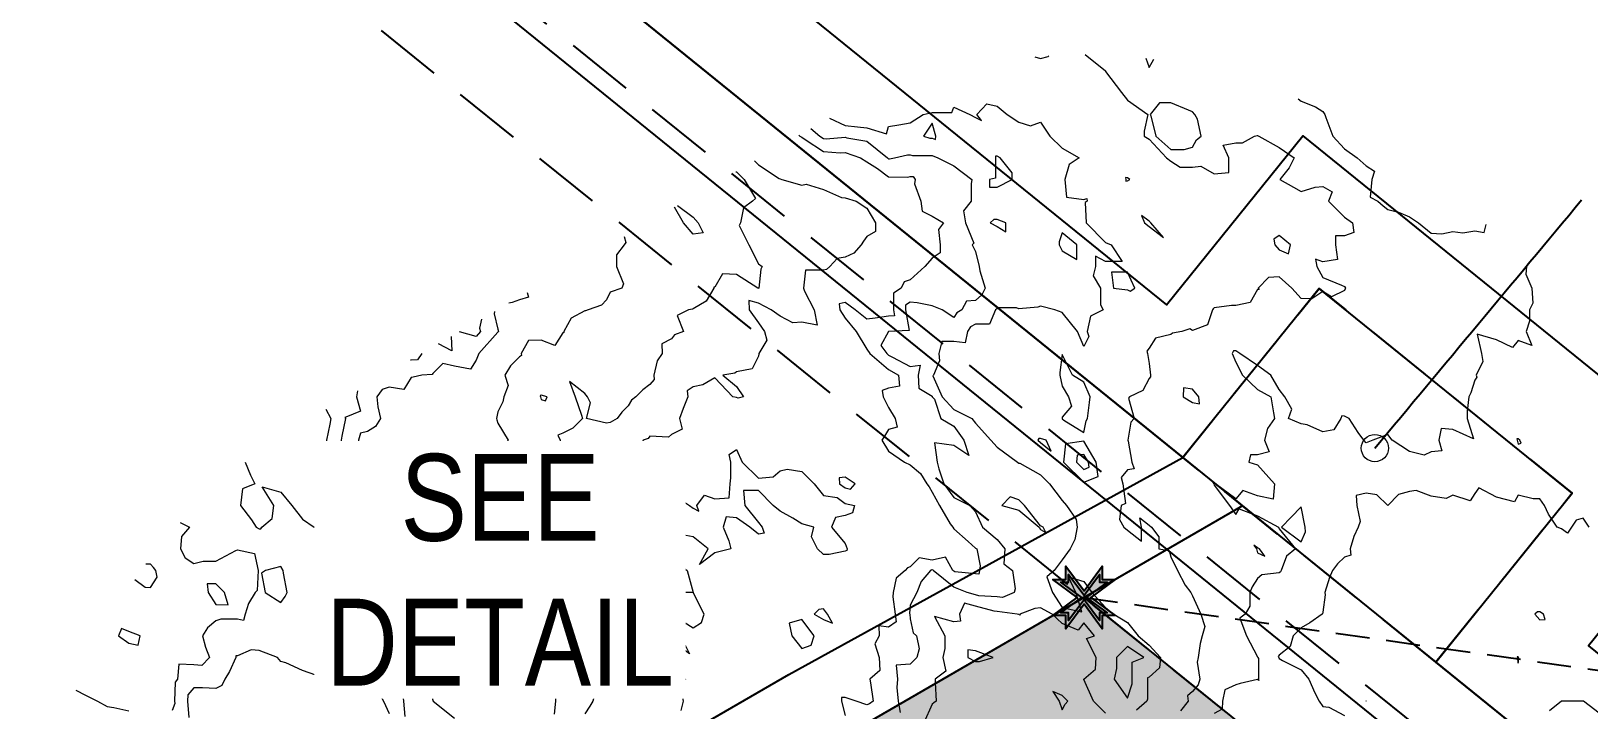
# Model space of a CAD drawing. Extents: x 528314 to 531043, y 6043383 to 6045203.
# Drawn here: x 530367 to 530654, y 6044325.9 to 6044450.8 of the extents above; entities that cross this region are included whole.
import ezdxf

# ---------------------------------------------------------------- set-up
doc = ezdxf.new("R2010")
doc.units = 0
doc.header["$LTSCALE"] = 5
doc.header["$PDSIZE"] = 0.5
doc.linetypes.add('foc-ACCESSROAD', pattern=[3.75, 2.5, -1.25])
doc.linetypes.add('foc-TIELINE', pattern=[1.875, 1.25, -0.625])
doc.layers.get('Defpoints').update_dxf_attribs({"color": 9})
for name, color, linetype in [('C-RW', 13, 'Continuous'), ('DETAIL-T', 7, 'Continuous'), ('F-AR', 190, 'foc-ACCESSROAD'), ('F-RW', 190, 'Continuous'), ('F-WS', 190, 'foc-ACCESSROAD'), ('L-MON', 1, 'Continuous'), ('L-TIE', 7, 'foc-TIELINE'), ('P-PROPOSED', 10, 'Continuous'), ('P-PROPOSED-H', 21, 'Continuous')]:
    doc.layers.add(name, color=color, linetype=linetype)
doc.layers.add('C-TOPO-MAJR', color=7, linetype='Continuous', lineweight=15, true_color=0xd3aa5f)
doc.layers.add('C-TOPO-MINR', color=7, linetype='Continuous', lineweight=13, true_color=0xe9d5af)
doc.layers.add('F-AR-T', color=190, linetype='Continuous', lineweight=9)
doc.layers.add('F-WS-T', color=190, linetype='Continuous', lineweight=9)
doc.styles.add('80CG', font='ARIALN.TTF', dxfattribs={"height": 10})
doc.dimstyles.new('Compass 5 000', dxfattribs={"dimscale": 5, "dimtxt": 9, "dimasz": 2, "dimexe": 0.2, "dimexo": 0.0625, "dimgap": 0.5, "dimtad": 0, "dimtih": 1, "dimtoh": 1, "dimzin": 0, "dimdsep": 46, "dimtxsty": '80CG', "dimcen": 0.1, "dimse1": 1, "dimse2": 1, "dimclrd": 256, "dimclrt": 256, "dimaunit": 1, "dimadec": 4, "dimazin": 0, "dimtfac": 0.06, "dimtofl": 0, "dimtmove": 0, "dimatfit": 1, "dimfxl": 0.2, "dimtolj": 1, "dimtzin": 0, "dimlwd": -1, "dimarcsym": 0})

# ---------------------------------------------------------------- blocks, each defined once
blk = doc.blocks.new('TEMP')
h = blk.add_hatch(color=255)
h.dxf.hatch_style = 1
h.paths.add_polyline_path([(0, 0.251), (-0.666, 1.152), (-0.666, 0.666), (-1.152, 0.666), (-0.251, 0), (-1.152, -0.666), (-0.666, -0.666), (-0.666, -1.152), (0, -0.251), (0.666, -1.152), (0.666, -0.666), (1.152, -0.666), (0.251, 0), (1.152, 0.666), (0.666, 0.666), (0.666, 1.152)])
h.paths.add_polyline_path([(0.566, 0.849), (0.566, 0.566), (0.849, 0.566), (0.083, 0), (0.849, -0.566), (0.566, -0.566), (0.566, -0.849), (0, -0.083), (-0.566, -0.849), (-0.566, -0.566), (-0.849, -0.566), (-0.083, 0), (-0.849, 0.566), (-0.566, 0.566), (-0.566, 0.849), (0, 0.083)], flags=16)
h = blk.add_hatch(color=1)
h.dxf.hatch_style = 1
h.paths.add_polyline_path([(0, 0.083), (-0.566, 0.849), (-0.566, 0.566), (-0.849, 0.566), (-0.083, 0), (-0.849, -0.566), (-0.566, -0.566), (-0.566, -0.849), (0, -0.083), (0.566, -0.849), (0.566, -0.566), (0.849, -0.566), (0.083, 0), (0.849, 0.566), (0.566, 0.566), (0.566, 0.849)])
at = {"color": 1}
for p, q in [((-0.083, 0), (0.083, 0)), ((0, 0.083), (0, -0.083))]:
    blk.add_line(p, q, dxfattribs=at)
at = {"color": 255, "flags": 128}
blk.add_lwpolyline([(-0.251, 0), (-1.152, 0.666), (-0.666, 0.666), (-0.666, 1.152), (0, 0.251), (0.666, 1.152), (0.666, 0.666), (1.152, 0.666), (0.251, 0), (1.152, -0.666), (0.666, -0.666), (0.666, -1.152), (0, -0.251), (-0.666, -1.152), (-0.666, -0.666), (-1.152, -0.666)], close=True, dxfattribs=at)
at = {"color": 1, "flags": 128}
blk.add_lwpolyline([(-0.083, 0), (-0.849, 0.566), (-0.566, 0.566), (-0.566, 0.849), (0, 0.083), (0.566, 0.849), (0.566, 0.566), (0.849, 0.566), (0.083, 0), (0.849, -0.566), (0.566, -0.566), (0.566, -0.849), (0, -0.083), (-0.566, -0.849), (-0.566, -0.566), (-0.849, -0.566)], close=True, dxfattribs=at)
blk = doc.blocks.new('*D460')
at = {"layer": 'Defpoints', "color": 0, "transparency": 16777216}
for p in [(530357.88, 6044535.96), (530345.32, 6044520.39), (530386.94, 6044486.83)]:
    blk.add_point(p, dxfattribs=at)
at = {"layer": 'F-AR-T', "transparency": 16777216}
for p, q in [((530405.78, 6044510.19), (530412.05, 6044517.98)), ((530380.67, 6044479.05), (530367.43, 6044462.62)), ((530367.43, 6044462.62), (530357.43, 6044462.62))]:
    blk.add_line(p, q, dxfattribs=at)
for points in [[(530404.48, 6044511.24), (530407.07, 6044509.15), (530399.5, 6044502.41)], [(530379.37, 6044480.09), (530381.97, 6044478), (530386.94, 6044486.83)]]:
    blk.add_solid(points, dxfattribs=at)
at = {"layer": 'F-AR-T', "transparency": 16777216, "insert": (530323.09, 6044462.62), "char_height": 10, "attachment_point": 5, "style": '80CG'}
blk.add_mtext('\\A1;Paramount\\P20.00 A/R\\PLOC 901015\\P(Expired)', dxfattribs=at)

msp = doc.modelspace()

# ---------------------------------------------------------------- hatches: boundary and pattern name
at = {"layer": 'P-PROPOSED-H'}
h = msp.add_hatch(color=256, dxfattribs=at)
h.dxf.hatch_style = 1
h.paths.add_polyline_path([(530696.143, 6044237.575), (530560.987, 6044346.534), (530468.237, 6044292.914), (530633.417, 6044159.762)])

# ---------------------------------------------------------------- linework, layer by layer
at = {"layer": 'C-RW', "flags": 128}
for points in [[(530028.625, 6044842.932), (530353.715, 6044580.228), (530576.203, 6044400.422), (530601.334, 6044431.53), (530679.079, 6044368.694), (530653.95, 6044337.604), (530716.113, 6044287.371), (531039.285, 6044027.279)], [(531039.462, 6044001.477), (530703.564, 6044271.811), (530625.836, 6044334.621), (530650.966, 6044365.713), (530604.319, 6044403.415), (530579.188, 6044372.308), (530341.151, 6044564.68), (530028.797, 6044817.092)]]:
    msp.add_lwpolyline(points, dxfattribs=at)
at = {"layer": 'C-TOPO-MAJR', "linetype": 'Continuous', "lineweight": 15, "flags": 128}
for points, elevation in [([(530572.404, 6044445.828), (530572.977, 6044444.078), (530573.873, 6044445.648)], 824), ([(530600.48, 6044438.349), (530600.977, 6044437.904), (530603.619, 6044436.831), (530604.977, 6044435.988), (530605.386, 6044435.474), (530605.54, 6044434.91), (530606.862, 6044431.474), (530608.977, 6044429.104), (530611.342, 6044427.474), (530612.977, 6044426.021), (530614.507, 6044425.004), (530614.02, 6044423.474), (530613.724, 6044420.221), (530615.117, 6044419.474), (530616.112, 6044418.608), (530616.977, 6044417.956), (530618.958, 6044417.492), (530620.977, 6044416.618), (530622.63, 6044415.474), (530624.977, 6044413.596), (530626.946, 6044413.504), (530628.977, 6044413.894), (530630.782, 6044413.668), (530632.977, 6044414.033), (530634.705, 6044413.746), (530635.067, 6044415.195)], 824), ([(530496.8, 6044424.875), (530496.977, 6044424.864), (530498.367, 6044423.474), (530500.452, 6044419.998), (530499.927, 6044419.474), (530498.212, 6044418.238), (530497.677, 6044415.474), (530497.443, 6044415.007), (530499.21, 6044411.474), (530500.977, 6044407.94), (530501.677, 6044407.474), (530501.451, 6044406.999), (530501.073, 6044403.474), (530501.032, 6044403.419), (530500.977, 6044403.447), (530500.891, 6044403.474), (530496.977, 6044406.016), (530494.353, 6044406.098), (530492.977, 6044403.653), (530492.798, 6044403.653), (530492.803, 6044403.474), (530491.368, 6044401.082), (530488.977, 6044399.647), (530488.832, 6044399.618), (530488.111, 6044399.474), (530486.023, 6044398.428), (530487.204, 6044395.474), (530485.552, 6044394.899), (530484.977, 6044394.144), (530483.222, 6044393.229), (530483.265, 6044391.474), (530482.331, 6044390.119), (530481.745, 6044387.474), (530481.769, 6044386.681), (530480.977, 6044385.734), (530479.687, 6044384.763), (530478.403, 6044383.474), (530477.601, 6044382.849), (530476.977, 6044381.809), (530475.809, 6044380.641), (530474.975, 6044379.474), (530473.676, 6044378.774), (530472.977, 6044378.651), (530469.298, 6044379.474), (530470.064, 6044382.386), (530469.51, 6044383.474), (530468.977, 6044384.063), (530466.17, 6044386.28), (530467.235, 6044383.474), (530468.366, 6044380.084), (530468.57, 6044379.474), (530466.773, 6044377.677), (530464.977, 6044376.779), (530464.056, 6044376.394), (530464.488, 6044375.474), (530464.798, 6044371.653), (530464.781, 6044371.474), (530463.829, 6044368.622), (530463.993, 6044367.474), (530464.977, 6044364.035), (530465.201, 6044363.474), (530465.275, 6044363.175), (530464.977, 6044362.836), (530463.947, 6044360.504), (530463.082, 6044359.474), (530464.977, 6044355.522), (530464.989, 6044355.474), (530465.986, 6044352.483), (530465.986, 6044351.474), (530465.905, 6044350.545), (530464.977, 6044348.949), (530463.886, 6044348.564), (530464.462, 6044347.474), (530464.977, 6044346.616), (530466.897, 6044343.474), (530468.195, 6044340.256), (530468.535, 6044339.474), (530468.977, 6044338.074), (530469.931, 6044335.474), (530470.646, 6044333.805), (530470.871, 6044331.474), (530471.012, 6044329.439), (530470.501, 6044327.474), (530469.898, 6044326.552), (530468.977, 6044325.144)], 822), ([(530643.293, 6044408.564), (530642.515, 6044407.474), (530642.414, 6044406.036), (530643.5, 6044403.474), (530643.71, 6044400.74), (530643.077, 6044399.474), (530643.077, 6044397.373), (530642.444, 6044395.474), (530643.527, 6044392.924), (530640.977, 6044393.859), (530639.919, 6044392.532), (530636.977, 6044393.985), (530633.448, 6044395.002), (530634.206, 6044391.474), (530634.479, 6044389.971), (530633.23, 6044387.474), (530633.348, 6044387.102), (530632.977, 6044386.52), (530632.241, 6044384.209), (530631.898, 6044383.474), (530631.606, 6044380.844), (530631.606, 6044379.474), (530632.733, 6044375.718), (530628.977, 6044377.451), (530626.806, 6044377.645), (530626.364, 6044375.474), (530626.904, 6044373.546), (530624.977, 6044373.355), (530623.693, 6044372.757), (530620.977, 6044373.412), (530617.77, 6044375.474), (530616.977, 6044376.532), (530614.229, 6044375.474), (530612.977, 6044375.032), (530612.564, 6044375.474), (530611.529, 6044376.921), (530609.827, 6044379.474), (530608.977, 6044379.899), (530608.467, 6044379.984), (530608.339, 6044379.474), (530607.045, 6044377.405), (530604.977, 6044377.028), (530602.123, 6044378.327), (530600.977, 6044378.492), (530598.686, 6044379.474), (530599.258, 6044381.193), (530597.99, 6044383.474), (530596.977, 6044384.797), (530595.386, 6044387.474), (530592.977, 6044389.22), (530589.699, 6044391.474), (530588.977, 6044391.91), (530588.541, 6044391.91), (530588.315, 6044391.474), (530588.977, 6044389.884), (530590.182, 6044387.474), (530592.977, 6044384.809), (530595.399, 6044383.474), (530595.905, 6044380.546), (530596.09, 6044379.474), (530594.817, 6044377.633), (530594.262, 6044375.474), (530595.103, 6044373.348), (530592.977, 6044372.766), (530591.684, 6044372.766), (530591.386, 6044371.474), (530592.977, 6044370.943), (530596.096, 6044367.474), (530595.813, 6044364.638), (530592.977, 6044365.243), (530590.225, 6044366.226), (530588.977, 6044364.667), (530585.233, 6044367.474), (530584.977, 6044367.602), (530584.74, 6044367.71), (530584.884, 6044367.474), (530584.977, 6044367.217), (530587.784, 6044363.474), (530588.977, 6044361.79), (530589.586, 6044362.865), (530592.977, 6044361.544), (530596.815, 6044359.474), (530596.977, 6044359.193), (530599.952, 6044355.474), (530598.329, 6044354.121), (530597.337, 6044351.474), (530597.21, 6044351.241), (530596.977, 6044351.082), (530593.769, 6044350.681), (530592.977, 6044350.017), (530591.981, 6044348.47), (530591.544, 6044347.474), (530591.544, 6044344.907), (530590.684, 6044343.474), (530589.696, 6044342.754), (530590.93, 6044339.474), (530592.977, 6044335.583), (530593.03, 6044335.474), (530593.165, 6044335.285), (530593.165, 6044331.474), (530593.22, 6044331.23), (530592.977, 6044331.413), (530589.748, 6044330.702), (530588.977, 6044330.478), (530586.927, 6044329.523), (530586.519, 6044327.474), (530586.449, 6044326.001), (530584.977, 6044325.16)], 824), ([(530394.434, 6044360.314), (530396.144, 6044359.474), (530394.706, 6044357.744), (530394.514, 6044355.474), (530395.331, 6044353.828), (530396.977, 6044352.801), (530398.703, 6044353.2), (530400.977, 6044353.2), (530404.705, 6044355.202), (530404.977, 6044355.334), (530408.136, 6044354.632), (530408.837, 6044351.474), (530408.609, 6044347.841), (530408.274, 6044347.474), (530407.037, 6044345.413), (530406.391, 6044343.474), (530406.133, 6044342.317), (530404.977, 6044342.565), (530401.913, 6044342.537), (530400.977, 6044342.223), (530399.49, 6044340.96), (530398.551, 6044339.474), (530399.076, 6044337.374), (530399.837, 6044335.474), (530398.408, 6044334.042), (530396.977, 6044334.11), (530394.219, 6044334.231), (530393.954, 6044331.474), (530393.498, 6044330.952), (530393.393, 6044327.474), (530393.425, 6044327.025), (530392.977, 6044325.754)], 820), ([(530394.434, 6044360.314), (530396.144, 6044359.474), (530394.706, 6044357.744), (530394.514, 6044355.474), (530395.331, 6044353.828), (530396.977, 6044352.801), (530398.703, 6044353.2), (530400.977, 6044353.2), (530404.705, 6044355.202), (530404.977, 6044355.334), (530408.136, 6044354.632), (530408.837, 6044351.474), (530408.609, 6044347.841), (530408.274, 6044347.474), (530407.037, 6044345.413), (530406.391, 6044343.474), (530406.133, 6044342.317), (530404.977, 6044342.565), (530401.913, 6044342.537), (530400.977, 6044342.223), (530399.49, 6044340.96), (530398.551, 6044339.474), (530399.076, 6044337.374), (530399.837, 6044335.474), (530398.408, 6044334.042), (530396.977, 6044334.11), (530394.219, 6044334.231), (530393.954, 6044331.474), (530393.498, 6044330.952), (530393.393, 6044327.474), (530393.425, 6044327.025), (530392.977, 6044325.754)], 820)]:
    msp.add_lwpolyline(points, dxfattribs=dict(at, elevation=elevation))
for points, elevation in [([(530461.733, 6044382.717), (530462.06, 6044383.474), (530460.977, 6044383.792), (530460.796, 6044383.654), (530460.829, 6044383.474), (530460.977, 6044382.97), (530461.733, 6044382.717)], 822), ([(530601.749, 6044359.474), (530600.977, 6044363.194), (530599.141, 6044361.31), (530597.351, 6044359.474), (530600.977, 6044356.755), (530601.808, 6044358.643), (530601.749, 6044359.474)], 824), ([(530457.541, 6044358.909), (530457.682, 6044359.474), (530456.977, 6044359.704), (530456.85, 6044359.6), (530456.82, 6044359.474), (530456.977, 6044359.257), (530457.541, 6044358.909)], 822), ([(530593.327, 6044355.474), (530592.977, 6044355.678), (530592.262, 6044356.188), (530592.773, 6044355.474), (530592.977, 6044354.759), (530594.303, 6044354.148), (530593.327, 6044355.474)], 824), ([(530413.418, 6044351.474), (530412.977, 6044352.246), (530410.134, 6044351.474), (530409.452, 6044350.998), (530410.072, 6044347.474), (530412.977, 6044345.609), (530413.754, 6044346.697), (530414.142, 6044347.474), (530413.456, 6044350.994), (530413.418, 6044351.474)], 820), ([(530413.418, 6044351.474), (530412.977, 6044352.246), (530410.134, 6044351.474), (530409.452, 6044350.998), (530410.072, 6044347.474), (530412.977, 6044345.609), (530413.754, 6044346.697), (530414.142, 6044347.474), (530413.456, 6044350.994), (530413.418, 6044351.474)], 820), ([(530402.593, 6044347.474), (530400.977, 6044349.045), (530399.405, 6044349.045), (530399.58, 6044347.474), (530400.977, 6044345.239), (530403.25, 6044345.2), (530402.593, 6044347.474)], 820), ([(530402.593, 6044347.474), (530400.977, 6044349.045), (530399.405, 6044349.045), (530399.58, 6044347.474), (530400.977, 6044345.239), (530403.25, 6044345.2), (530402.593, 6044347.474)], 820), ([(530386.682, 6044337.768), (530387.051, 6044339.474), (530384.977, 6044340.26), (530383.646, 6044340.805), (530383.056, 6044339.474), (530384.977, 6044338.101), (530386.682, 6044337.768)], 820), ([(530386.682, 6044337.768), (530387.051, 6044339.474), (530384.977, 6044340.26), (530383.646, 6044340.805), (530383.056, 6044339.474), (530384.977, 6044338.101), (530386.682, 6044337.768)], 820)]:
    msp.add_lwpolyline(points, close=True, dxfattribs=dict(at, elevation=elevation))
at = {"layer": 'C-TOPO-MINR', "linetype": 'Continuous', "lineweight": 13, "flags": 128}
for points, elevation in [([(530551.913, 6044446.07), (530552.977, 6044445.751), (530554.354, 6044446.096), (530554.532, 6044446.274)], 823.6), ([(530561.216, 6044446.482), (530564.919, 6044443.474), (530564.977, 6044443.348), (530567.883, 6044439.474), (530568.977, 6044438.089), (530572.773, 6044435.474), (530572.063, 6044432.387), (530572.063, 6044431.474), (530572.977, 6044430.899), (530576.214, 6044427.474), (530576.977, 6044426.849), (530578.693, 6044425.757), (530580.977, 6044425.757), (530582.49, 6044425.96), (530584.977, 6044424.499), (530587.704, 6044424.747), (530587.704, 6044427.474), (530586.634, 6044429.816), (530588.977, 6044430.241), (530590.21, 6044430.241), (530592.382, 6044431.474), (530592.885, 6044431.565), (530592.977, 6044431.592), (530593.219, 6044431.474), (530596.977, 6044429.361), (530599.717, 6044427.474), (530598.804, 6044425.647), (530597.066, 6044423.474), (530599.58, 6044422.076), (530600.977, 6044421.301), (530603.554, 6044422.051), (530604.977, 6044422.177), (530606.698, 6044421.194), (530606.028, 6044419.474), (530608.977, 6044416.529), (530610.44, 6044415.474), (530610.706, 6044413.744), (530608.977, 6044413.095), (530607.355, 6044413.095), (530607.355, 6044411.474), (530607.694, 6044408.756), (530604.977, 6044408.303), (530603.634, 6044408.817), (530603.919, 6044407.474), (530604.977, 6044405.443), (530608.409, 6044404.041), (530608.977, 6044403.809), (530609.141, 6044403.474), (530609.08, 6044403.371), (530608.977, 6044403.062), (530606.586, 6044401.865), (530604.977, 6044402.87), (530602.968, 6044401.483), (530600.977, 6044401.55), (530599.293, 6044403.474), (530596.977, 6044405.565), (530595, 6044405.45), (530593.075, 6044403.474), (530593.243, 6044403.207), (530592.977, 6044403.24), (530591.608, 6044400.843), (530588.977, 6044400.258), (530588.192, 6044400.258), (530584.977, 6044399.856), (530584.776, 6044399.674), (530584.647, 6044399.474), (530583.749, 6044396.701), (530580.977, 6044395.694), (530580.481, 6044395.97), (530578.994, 6044395.474), (530577.266, 6044395.184), (530576.977, 6044394.965), (530574.188, 6044394.262), (530572.977, 6044392.418), (530572.585, 6044391.866), (530572.685, 6044391.474), (530572.977, 6044389.613), (530573.244, 6044387.474), (530573.266, 6044387.184), (530572.977, 6044386.844), (530571.806, 6044384.644), (530569.342, 6044383.474), (530569.2, 6044383.25), (530570.256, 6044379.474), (530569.624, 6044378.827), (530569.072, 6044375.474), (530569.136, 6044375.314), (530569.813, 6044371.474), (530570.248, 6044370.203), (530568.977, 6044370.006), (530567.826, 6044368.625), (530568.133, 6044367.474), (530568.618, 6044363.832), (530567.812, 6044363.474), (530567.532, 6044360.918), (530568.335, 6044359.474), (530568.977, 6044358.939), (530571.55, 6044356.9), (530571.55, 6044359.474), (530571.245, 6044361.205), (530572.977, 6044359.876), (530573.422, 6044359.474), (530574.756, 6044357.694), (530574.756, 6044355.474), (530576.681, 6044355.178), (530576.977, 6044353.994), (530578.237, 6044351.474), (530579.638, 6044348.812), (530580.66, 6044347.474), (530580.977, 6044346.84), (530582.541, 6044343.474), (530583.279, 6044341.172), (530582.78, 6044339.474), (530582.369, 6044338.081), (530582.034, 6044335.474), (530581.817, 6044334.633), (530582.354, 6044331.474), (530581.994, 6044330.457), (530580.977, 6044329.208), (530580.033, 6044328.417), (530580.2, 6044327.474), (530578.755, 6044325.695)], 823.6), ([(530572.404, 6044445.828), (530572.977, 6044444.078), (530573.873, 6044445.648)], 824), ([(530600.48, 6044438.349), (530600.977, 6044437.904), (530603.619, 6044436.831), (530604.977, 6044435.988), (530605.386, 6044435.474), (530605.54, 6044434.91), (530606.862, 6044431.474), (530608.977, 6044429.104), (530611.342, 6044427.474), (530612.977, 6044426.021), (530614.507, 6044425.004), (530614.02, 6044423.474), (530613.724, 6044420.221), (530615.117, 6044419.474), (530616.112, 6044418.608), (530616.977, 6044417.956), (530618.958, 6044417.492), (530620.977, 6044416.618), (530622.63, 6044415.474), (530624.977, 6044413.596), (530626.946, 6044413.504), (530628.977, 6044413.894), (530630.782, 6044413.668), (530632.977, 6044414.033), (530634.705, 6044413.746), (530635.067, 6044415.195)], 824), ([(530514.067, 6044434.785), (530516.977, 6044433.437), (530519.253, 6044433.197), (530520.977, 6044433.016), (530524.569, 6044431.882), (530524.977, 6044433.243), (530526.894, 6044433.557), (530528.977, 6044433.898), (530531.341, 6044435.474), (530532.977, 6044435.82), (530536.63, 6044435.82), (530536.977, 6044436.819), (530539.936, 6044435.474), (530540.977, 6044434.899), (530542.126, 6044434.325), (530541.264, 6044435.474), (530543.063, 6044437.388), (530544.977, 6044436.995), (530546.833, 6044435.474), (530548.977, 6044434.044), (530551.097, 6044433.353), (530552.977, 6044434.007), (530554.666, 6044431.474), (530556.977, 6044429.256), (530560.069, 6044427.474), (530558.224, 6044426.226), (530557.431, 6044423.474), (530557.742, 6044420.238), (530560.977, 6044419.782), (530561.491, 6044419.988), (530561.594, 6044419.474), (530561.194, 6044419.257), (530561.385, 6044415.474), (530564.977, 6044411.882), (530565.998, 6044411.474), (530568.041, 6044408.409), (530564.977, 6044408.409), (530563.109, 6044409.342), (530563.109, 6044407.474), (530562.691, 6044405.76), (530564.028, 6044403.474), (530564.028, 6044400.422), (530564.502, 6044399.474), (530562.152, 6044398.299), (530561.587, 6044395.474), (530561.86, 6044394.59), (530560.977, 6044392.749), (530559.775, 6044395.474), (530556.977, 6044399.024), (530555.628, 6044399.474), (530552.977, 6044400.136), (530552.487, 6044399.963), (530548.977, 6044399.674), (530548.576, 6044399.874), (530544.977, 6044399.874), (530544.843, 6044399.607), (530544.69, 6044399.474), (530543.576, 6044396.874), (530540.977, 6044396.874), (530540.081, 6044396.369), (530539.524, 6044395.474), (530539.063, 6044393.388), (530536.977, 6044393.676), (530534.775, 6044393.676), (530534.244, 6044391.474), (530534.371, 6044390.08), (530533.254, 6044387.474), (530533.135, 6044387.315), (530534.837, 6044383.474), (530536.977, 6044381.119), (530540.309, 6044379.474), (530540.977, 6044378.649), (530543.799, 6044375.474), (530544.977, 6044374.194), (530548.732, 6044371.474), (530548.977, 6044371.264), (530549.178, 6044371.272), (530552.977, 6044369.102), (530554.605, 6044367.474), (530556.977, 6044364.373), (530557.752, 6044363.474), (530559.558, 6044360.892), (530559.719, 6044359.474), (530559.27, 6044357.18), (530558.438, 6044355.474), (530556.977, 6044353.476), (530555.475, 6044351.474), (530554.119, 6044350.332), (530555.19, 6044347.474), (530556.977, 6044344.694), (530560.588, 6044343.863), (530559.497, 6044347.474), (530558.138, 6044350.313), (530560.977, 6044349.493), (530562.446, 6044347.474), (530564.977, 6044344.662), (530566.506, 6044343.474), (530568.977, 6044341.948), (530570.987, 6044339.474), (530572.977, 6044337.738), (530575.108, 6044335.474), (530574.884, 6044333.567), (530572.977, 6044331.851), (530572.706, 6044331.744), (530572.706, 6044331.474), (530572.664, 6044327.787), (530572.56, 6044327.474), (530570.659, 6044325.791)], 823.2), ([(530510.639, 6044432.876), (530512.296, 6044431.474), (530512.977, 6044431.022), (530513.463, 6044430.987), (530516.977, 6044431.283), (530517.27, 6044431.18), (530520.977, 6044430.517), (530524.76, 6044427.474), (530524.977, 6044427.311), (530525.142, 6044427.308), (530526.043, 6044427.474), (530528.441, 6044428.01), (530528.977, 6044428.037), (530529.406, 6044427.902), (530532.977, 6044427.902), (530534.051, 6044427.474), (530536.977, 6044426.011), (530540.294, 6044423.474), (530540.191, 6044422.688), (530540.191, 6044419.474), (530538.764, 6044417.686), (530539.127, 6044415.474), (530540.681, 6044411.769), (530540.406, 6044411.474), (530540.977, 6044410.248), (530541.671, 6044407.474), (530541.783, 6044406.667), (530542.777, 6044403.474), (530542.176, 6044402.274), (530540.977, 6044401.224), (530539.356, 6044401.095), (530538.493, 6044399.474), (530537.523, 6044398.927), (530536.977, 6044398.049), (530534.841, 6044399.474), (530532.977, 6044400.219), (530530.265, 6044400.761), (530528.977, 6044400.879), (530528.112, 6044400.339), (530528.112, 6044399.474), (530528.744, 6044395.706), (530524.977, 6044395.474), (530524.976, 6044395.474), (530524.971, 6044395.474), (530523.517, 6044392.934), (530524.624, 6044391.474), (530524.977, 6044391.168), (530525.669, 6044390.781), (530528.977, 6044389.04), (530530.805, 6044389.302), (530530.439, 6044387.474), (530530.559, 6044385.056), (530532.977, 6044383.568), (530533.018, 6044383.474), (530533.434, 6044383.016), (530534.613, 6044379.474), (530536.977, 6044378.056), (530538.854, 6044375.474), (530539.789, 6044372.662), (530536.977, 6044374.491), (530533.417, 6044375.033), (530533.925, 6044371.474), (530534.21, 6044370.24), (530535.133, 6044367.474), (530536.977, 6044364.959), (530539.975, 6044363.474), (530540.977, 6044362.302), (530542.294, 6044359.474), (530544.977, 6044357.238), (530546.388, 6044355.474), (530546.203, 6044352.7), (530547.838, 6044351.474), (530548.315, 6044348.135), (530548.125, 6044347.474), (530545.945, 6044346.505), (530544.977, 6044346.634), (530541.591, 6044346.86), (530540.977, 6044347.021), (530539.431, 6044347.474), (530536.977, 6044348.459), (530533.184, 6044351.474), (530533.111, 6044351.608), (530532.977, 6044351.577), (530532.85, 6044351.6), (530532.723, 6044351.474), (530531.008, 6044349.505), (530530.154, 6044347.474), (530528.977, 6044345.12), (530528.85, 6044343.6), (530528.867, 6044343.474), (530528.977, 6044342.578), (530529.504, 6044340.001), (530530.119, 6044339.474), (530530.594, 6044337.091), (530530.19, 6044335.474), (530528.977, 6044334.26), (530526.367, 6044334.083), (530526.641, 6044331.474), (530526.502, 6044329.948), (530526.721, 6044327.474), (530527.092, 6044325.358)], 823), ([(530508.463, 6044431.618), (530508.602, 6044431.474), (530508.977, 6044431.25), (530509.603, 6044430.847), (530512.977, 6044428.608), (530516.064, 6044428.386), (530516.977, 6044428.463), (530519.786, 6044427.474), (530520.977, 6044426.729), (530522.962, 6044425.489), (530524.977, 6044423.977), (530528.523, 6044423.928), (530528.977, 6044424.011), (530529.514, 6044424.011), (530529.872, 6044423.474), (530529.744, 6044422.706), (530530.92, 6044419.474), (530531.144, 6044417.64), (530532.977, 6044416.761), (530535.125, 6044415.474), (530534.171, 6044414.28), (530534.452, 6044411.474), (530534.452, 6044409.999), (530532.977, 6044409.017), (530531.654, 6044407.474), (530528.977, 6044404.991), (530527.829, 6044404.621), (530527.307, 6044403.474), (530525.872, 6044402.578), (530525.872, 6044399.474), (530526.053, 6044398.397), (530524.977, 6044398.331), (530522.476, 6044397.974), (530520.977, 6044397.76), (530518.796, 6044399.474), (530516.977, 6044400.808), (530515.843, 6044400.607), (530516.008, 6044399.474), (530516.977, 6044397.934), (530518.976, 6044395.474), (530520.977, 6044392.226), (530521.547, 6044391.474), (530524.977, 6044388.501), (530526.819, 6044387.474), (530526.999, 6044385.452), (530524.977, 6044385.044), (530523.782, 6044384.668), (530523.98, 6044383.474), (530524.977, 6044381.48), (530526.189, 6044379.474), (530526.575, 6044377.875), (530524.977, 6044377.467), (530524.21, 6044376.24), (530523.731, 6044375.474), (530524.977, 6044373.498), (530527.92, 6044371.474), (530528.977, 6044370.949), (530530.848, 6044369.345), (530532.019, 6044367.474), (530532.429, 6044366.926), (530532.977, 6044365.94), (530534.347, 6044363.474), (530536.353, 6044360.098), (530536.814, 6044359.474), (530536.977, 6044359.148), (530539.617, 6044356.833), (530540.977, 6044355.641), (530541.212, 6044355.474), (530541.838, 6044352.335), (530541.715, 6044351.474), (530541.611, 6044350.839), (530540.977, 6044350.909), (530537.185, 6044351.265), (530536.977, 6044351.349), (530536.82, 6044351.474), (530535.464, 6044353.961), (530532.977, 6044353.395), (530530.628, 6044353.822), (530528.977, 6044352.172), (530528.432, 6044352.018), (530528.016, 6044351.474), (530526.36, 6044350.091), (530525.846, 6044347.474), (530525.779, 6044346.671), (530526.205, 6044343.474), (530526.377, 6044342.074), (530524.977, 6044341.059), (530523.153, 6044341.298), (530523.246, 6044339.474), (530522.421, 6044338.03), (530523.219, 6044335.474), (530523.369, 6044333.082), (530521.532, 6044331.474), (530521.626, 6044330.825), (530522.111, 6044327.474), (530521.473, 6044326.977), (530520.977, 6044326.752), (530518.993, 6044327.474), (530516.977, 6044328.146), (530516.325, 6044328.125), (530516.29, 6044327.474), (530516.977, 6044324.785)], 822.8), ([(530500.284, 6044426.89), (530500.977, 6044426.197), (530504.807, 6044423.644), (530504.977, 6044423.595), (530505.315, 6044423.474), (530508.977, 6044422.452), (530509.813, 6044422.638), (530512.977, 6044421.649), (530516.291, 6044420.159), (530516.977, 6044420.077), (530518.989, 6044419.474), (530520.977, 6044418.181), (530522.537, 6044415.474), (530522.537, 6044413.913), (530520.977, 6044412.976), (530520.351, 6044412.1), (530519.904, 6044411.474), (530518.553, 6044409.897), (530516.977, 6044409.197), (530515.489, 6044408.961), (530514.12, 6044407.474), (530513.514, 6044406.936), (530512.977, 6044406.776), (530509.674, 6044406.776), (530509.304, 6044403.474), (530509.501, 6044402.95), (530511.238, 6044399.474), (530511.803, 6044396.647), (530508.977, 6044397.212), (530507.327, 6044397.123), (530504.977, 6044398.347), (530503.325, 6044399.474), (530500.977, 6044400.688), (530499.216, 6044401.235), (530499.299, 6044399.474), (530500.977, 6044397.125), (530502.103, 6044395.474), (530502.533, 6044393.918), (530501.085, 6044391.474), (530501.075, 6044391.375), (530500.977, 6044390.933), (530499.822, 6044388.628), (530496.977, 6044388.058), (530496.618, 6044387.832), (530494.423, 6044387.474), (530496.977, 6044385.346), (530498.263, 6044383.474), (530497.234, 6044383.216), (530496.977, 6044383.322), (530496.279, 6044383.474), (530492.977, 6044386.994), (530490.746, 6044385.704), (530488.977, 6044385.308), (530487.881, 6044384.57), (530487.956, 6044383.474), (530487.143, 6044381.307), (530486.456, 6044379.474), (530486.95, 6044377.501), (530484.977, 6044376.515), (530484.424, 6044376.026), (530480.977, 6044376.225), (530480.643, 6044375.807), (530479.774, 6044375.474), (530479.107, 6044373.343), (530477.909, 6044371.474), (530480.977, 6044369.02), (530482.661, 6044367.474), (530484.977, 6044365.701), (530488.317, 6044363.474), (530488.977, 6044362.995), (530490.025, 6044362.426), (530489.637, 6044363.474), (530491.068, 6044365.382), (530492.977, 6044364.688), (530495.572, 6044364.878), (530495.813, 6044367.474), (530495.911, 6044368.539), (530495.911, 6044371.474), (530495.608, 6044372.843), (530496.977, 6044373.76), (530498.025, 6044371.474), (530500.977, 6044368.522), (530503.701, 6044368.749), (530504.977, 6044369.843), (530506.316, 6044370.134), (530508.977, 6044369.741), (530511.244, 6044367.474), (530512.977, 6044365.308), (530515.492, 6044364.958), (530516.977, 6044363.839), (530518.681, 6044363.474), (530518.325, 6044362.125), (530516.977, 6044361.643), (530515.168, 6044361.282), (530514.458, 6044359.474), (530516.977, 6044356.446), (530517.366, 6044355.474), (530517.255, 6044355.196), (530516.977, 6044355.041), (530514.006, 6044354.444), (530512.977, 6044354.462), (530511.864, 6044355.474), (530510.752, 6044357.698), (530511.196, 6044359.474), (530508.977, 6044360.113), (530507.322, 6044361.129), (530504.977, 6044362.444), (530503.719, 6044363.474), (530500.977, 6044366.216), (530498.235, 6044366.216), (530498.484, 6044363.474), (530500.977, 6044360.35), (530501.677, 6044359.474), (530502.077, 6044358.374), (530500.977, 6044358.191), (530499.437, 6044359.474), (530496.977, 6044361.177), (530495.06, 6044361.391), (530494.485, 6044359.474), (530495.512, 6044356.939), (530495.884, 6044355.474), (530492.977, 6044354.758), (530490.116, 6044352.613), (530491.705, 6044355.474), (530488.977, 6044357.706), (530486.249, 6044358.202), (530484.977, 6044357.184), (530481.952, 6044359.474), (530483.047, 6044361.404), (530482.892, 6044363.474), (530480.977, 6044365.927), (530479.224, 6044365.227), (530478.523, 6044363.474), (530479.684, 6044360.766), (530476.977, 6044362.346), (530475.932, 6044360.518), (530475.57, 6044359.474), (530476.977, 6044357.832), (530478.946, 6044357.504), (530480.977, 6044358.858), (530483.792, 6044355.474), (530483.337, 6044353.834), (530484.977, 6044353.763), (530486.249, 6044352.745), (530487.838, 6044351.474), (530488.975, 6044347.475), (530484.977, 6044347.475), (530484.975, 6044347.475), (530484.972, 6044347.474), (530484.972, 6044343.478), (530484.972, 6044343.474), (530484.977, 6044343.468), (530486.627, 6044339.474), (530488.277, 6044336.174), (530484.977, 6044338.648), (530483.522, 6044336.929), (530483.793, 6044335.474), (530484.977, 6044333.659), (530487.527, 6044331.474), (530486.605, 6044329.845), (530487.12, 6044327.474), (530486.692, 6044325.759)], 822.4), ([(530496.8, 6044424.875), (530496.977, 6044424.864), (530498.367, 6044423.474), (530500.452, 6044419.998), (530499.927, 6044419.474), (530498.212, 6044418.238), (530497.677, 6044415.474), (530497.443, 6044415.007), (530499.21, 6044411.474), (530500.977, 6044407.94), (530501.677, 6044407.474), (530501.451, 6044406.999), (530501.073, 6044403.474), (530501.032, 6044403.419), (530500.977, 6044403.447), (530500.891, 6044403.474), (530496.977, 6044406.016), (530494.353, 6044406.098), (530492.977, 6044403.653), (530492.798, 6044403.653), (530492.803, 6044403.474), (530491.368, 6044401.082), (530488.977, 6044399.647), (530488.832, 6044399.618), (530488.111, 6044399.474), (530486.023, 6044398.428), (530487.204, 6044395.474), (530485.552, 6044394.899), (530484.977, 6044394.144), (530483.222, 6044393.229), (530483.265, 6044391.474), (530482.331, 6044390.119), (530481.745, 6044387.474), (530481.769, 6044386.681), (530480.977, 6044385.734), (530479.687, 6044384.763), (530478.403, 6044383.474), (530477.601, 6044382.849), (530476.977, 6044381.809), (530475.809, 6044380.641), (530474.975, 6044379.474), (530473.676, 6044378.774), (530472.977, 6044378.651), (530469.298, 6044379.474), (530470.064, 6044382.386), (530469.51, 6044383.474), (530468.977, 6044384.063), (530466.17, 6044386.28), (530467.235, 6044383.474), (530468.366, 6044380.084), (530468.57, 6044379.474), (530466.773, 6044377.677), (530464.977, 6044376.779), (530464.056, 6044376.394), (530464.488, 6044375.474), (530464.798, 6044371.653), (530464.781, 6044371.474), (530463.829, 6044368.622), (530463.993, 6044367.474), (530464.977, 6044364.035), (530465.201, 6044363.474), (530465.275, 6044363.175), (530464.977, 6044362.836), (530463.947, 6044360.504), (530463.082, 6044359.474), (530464.977, 6044355.522), (530464.989, 6044355.474), (530465.986, 6044352.483), (530465.986, 6044351.474), (530465.905, 6044350.545), (530464.977, 6044348.949), (530463.886, 6044348.564), (530464.462, 6044347.474), (530464.977, 6044346.616), (530466.897, 6044343.474), (530468.195, 6044340.256), (530468.535, 6044339.474), (530468.977, 6044338.074), (530469.931, 6044335.474), (530470.646, 6044333.805), (530470.871, 6044331.474), (530471.012, 6044329.439), (530470.501, 6044327.474), (530469.898, 6044326.552), (530468.977, 6044325.144)], 822), ([(530486.099, 6044418.689), (530488.977, 6044416.549), (530489.881, 6044415.474), (530490.786, 6044413.664), (530488.977, 6044413.406), (530487.168, 6044415.474), (530485.528, 6044418.358)], 821.6), ([(530476.232, 6044412.984), (530476.561, 6044411.89), (530476.248, 6044411.474), (530474.846, 6044409.605), (530474.846, 6044407.474), (530476.149, 6044404.301), (530475.839, 6044403.474), (530473.692, 6044402.758), (530472.977, 6044401.327), (530472.074, 6044400.377), (530469.625, 6044399.474), (530469.151, 6044399.299), (530468.977, 6044399.314), (530466.508, 6044397.942), (530465.136, 6044395.474), (530465.14, 6044395.311), (530464.977, 6044395.227), (530463.502, 6044392.948), (530460.977, 6044393.923), (530458.625, 6044393.825), (530457.294, 6044391.474), (530457.339, 6044391.111), (530456.977, 6044390.84), (530455.294, 6044389.157), (530454.284, 6044387.474), (530454.871, 6044385.579), (530454.074, 6044383.474), (530453.891, 6044382.559), (530452.977, 6044380.729), (530452.71, 6044379.474), (530452.757, 6044379.254), (530452.977, 6044378.637), (530454.874, 6044375.474), (530454.051, 6044374.399), (530454.107, 6044371.474), (530454.672, 6044369.779), (530455.824, 6044367.474), (530454.987, 6044365.464), (530453.594, 6044363.474), (530453.254, 6044363.196), (530452.977, 6044362.021), (530451.503, 6044359.474), (530451.503, 6044358), (530452.977, 6044355.866), (530453.124, 6044355.474), (530452.977, 6044354.885), (530451.902, 6044352.549), (530451.405, 6044351.474), (530452.07, 6044350.566), (530452.371, 6044347.474), (530450.732, 6044345.228), (530452.796, 6044343.474), (530452.51, 6044343.007), (530449.938, 6044339.474), (530451.313, 6044337.81), (530452.977, 6044338.737), (530454.819, 6044337.632), (530456.977, 6044337.632), (530458.415, 6044335.474), (530460.977, 6044334.705), (530464.928, 6044331.474), (530463.633, 6044328.818), (530463.581, 6044327.474), (530463.377, 6044325.074)], 821.6), ([(530643.293, 6044408.564), (530642.515, 6044407.474), (530642.414, 6044406.036), (530643.5, 6044403.474), (530643.71, 6044400.74), (530643.077, 6044399.474), (530643.077, 6044397.373), (530642.444, 6044395.474), (530643.527, 6044392.924), (530640.977, 6044393.859), (530639.919, 6044392.532), (530636.977, 6044393.985), (530633.448, 6044395.002), (530634.206, 6044391.474), (530634.479, 6044389.971), (530633.23, 6044387.474), (530633.348, 6044387.102), (530632.977, 6044386.52), (530632.241, 6044384.209), (530631.898, 6044383.474), (530631.606, 6044380.844), (530631.606, 6044379.474), (530632.733, 6044375.718), (530628.977, 6044377.451), (530626.806, 6044377.645), (530626.364, 6044375.474), (530626.904, 6044373.546), (530624.977, 6044373.355), (530623.693, 6044372.757), (530620.977, 6044373.412), (530617.77, 6044375.474), (530616.977, 6044376.532), (530614.229, 6044375.474), (530612.977, 6044375.032), (530612.564, 6044375.474), (530611.529, 6044376.921), (530609.827, 6044379.474), (530608.977, 6044379.899), (530608.467, 6044379.984), (530608.339, 6044379.474), (530607.045, 6044377.405), (530604.977, 6044377.028), (530602.123, 6044378.327), (530600.977, 6044378.492), (530598.686, 6044379.474), (530599.258, 6044381.193), (530597.99, 6044383.474), (530596.977, 6044384.797), (530595.386, 6044387.474), (530592.977, 6044389.22), (530589.699, 6044391.474), (530588.977, 6044391.91), (530588.541, 6044391.91), (530588.315, 6044391.474), (530588.977, 6044389.884), (530590.182, 6044387.474), (530592.977, 6044384.809), (530595.399, 6044383.474), (530595.905, 6044380.546), (530596.09, 6044379.474), (530594.817, 6044377.633), (530594.262, 6044375.474), (530595.103, 6044373.348), (530592.977, 6044372.766), (530591.684, 6044372.766), (530591.386, 6044371.474), (530592.977, 6044370.943), (530596.096, 6044367.474), (530595.813, 6044364.638), (530592.977, 6044365.243), (530590.225, 6044366.226), (530588.977, 6044364.667), (530585.233, 6044367.474), (530584.977, 6044367.602), (530584.74, 6044367.71), (530584.884, 6044367.474), (530584.977, 6044367.217), (530587.784, 6044363.474), (530588.977, 6044361.79), (530589.586, 6044362.865), (530592.977, 6044361.544), (530596.815, 6044359.474), (530596.977, 6044359.193), (530599.952, 6044355.474), (530598.329, 6044354.121), (530597.337, 6044351.474), (530597.21, 6044351.241), (530596.977, 6044351.082), (530593.769, 6044350.681), (530592.977, 6044350.017), (530591.981, 6044348.47), (530591.544, 6044347.474), (530591.544, 6044344.907), (530590.684, 6044343.474), (530589.696, 6044342.754), (530590.93, 6044339.474), (530592.977, 6044335.583), (530593.03, 6044335.474), (530593.165, 6044335.285), (530593.165, 6044331.474), (530593.22, 6044331.23), (530592.977, 6044331.413), (530589.748, 6044330.702), (530588.977, 6044330.478), (530586.927, 6044329.523), (530586.519, 6044327.474), (530586.449, 6044326.001), (530584.977, 6044325.16)], 824), ([(530458.358, 6044402.651), (530458.615, 6044401.835), (530456.977, 6044401.344), (530455.641, 6044400.809), (530454.982, 6044400.699)], 821.2), ([(530452.354, 6044399.18), (530452.266, 6044398.763), (530452.977, 6044395.908), (530453.107, 6044395.474), (530453.045, 6044395.405), (530452.977, 6044395.356), (530449.478, 6044391.474), (530448.977, 6044390.244), (530447.911, 6044388.539), (530444.977, 6044389.09), (530442.822, 6044389.628), (530440.977, 6044387.783), (530440.852, 6044387.598), (530438.974, 6044387.474), (530437.374, 6044387.077), (530436.977, 6044387.039), (530435.627, 6044384.823), (530432.977, 6044385.223), (530431.633, 6044384.818), (530430.656, 6044383.474), (530430.843, 6044381.607), (530431.376, 6044379.474), (530430.416, 6044378.034), (530428.977, 6044377.074), (530427.647, 6044376.804), (530427.298, 6044375.474), (530427.353, 6044373.097), (530427.43, 6044371.474), (530426.697, 6044369.753), (530426.697, 6044367.474), (530428.273, 6044364.177), (530428.596, 6044363.474), (530428.613, 6044359.837), (530428.724, 6044359.474), (530428.977, 6044358.64), (530430.824, 6044355.474), (530432.977, 6044351.782), (530433.285, 6044351.474), (530434.531, 6044349.919), (530436.492, 6044347.474), (530436.492, 6044343.959), (530436.668, 6044343.474), (530436.977, 6044343.081), (530438.564, 6044341.886), (530440.977, 6044339.923), (530441.345, 6044339.474), (530441.321, 6044339.129), (530441.55, 6044335.474), (530441.893, 6044334.557), (530440.977, 6044333.183), (530440.173, 6044332.277), (530439.927, 6044331.474), (530440.977, 6044327.623), (530441.043, 6044327.474), (530444.977, 6044324.325)], 821.2), ([(530449.965, 6044397.799), (530449.61, 6044396.107), (530449.767, 6044395.474), (530448.977, 6044394.595), (530445.896, 6044395.447)], 821), ([(530444.394, 6044394.578), (530444.494, 6044391.956), (530442.031, 6044393.212)], 821), ([(530438.947, 6044391.429), (530438.173, 6044390.277), (530436.977, 6044390.198), (530436.878, 6044390.233)], 821), ([(530427.137, 6044384.602), (530426.939, 6044383.474), (530427.641, 6044380.81), (530424.977, 6044379.718), (530424.768, 6044379.683), (530424.88, 6044379.474), (530424.229, 6044376.221), (530424.08, 6044375.474), (530424.2, 6044372.25), (530424.042, 6044371.474), (530424.042, 6044368.408), (530424.176, 6044367.474), (530424.977, 6044365.957), (530426.116, 6044363.474), (530426.121, 6044362.329), (530426.988, 6044359.474), (530427.866, 6044356.585), (530428.023, 6044355.474), (530428.977, 6044353.852), (530430.612, 6044351.474), (530431.495, 6044348.955), (530431.793, 6044347.474), (530432.977, 6044343.626), (530433.032, 6044343.474), (530433.237, 6044343.214), (530435.878, 6044339.474), (530435.555, 6044336.895), (530435.814, 6044335.474), (530435.378, 6044333.073), (530435.087, 6044331.474), (530435.376, 6044329.074), (530435.569, 6044327.474), (530435.829, 6044324.621)], 821), ([(530421.279, 6044381.215), (530422.213, 6044379.474), (530422.007, 6044378.443), (530421.413, 6044375.474), (530421.43, 6044375.02), (530420.977, 6044372.789), (530420.64, 6044371.81), (530419.541, 6044371.474), (530420.977, 6044369.869), (530421.319, 6044367.474), (530421.702, 6044366.749), (530423.625, 6044363.474), (530424.977, 6044360.384), (530425.253, 6044359.474), (530425.374, 6044359.076), (530425.883, 6044355.474), (530427.179, 6044353.272), (530427.683, 6044351.474), (530428.557, 6044347.893), (530428.715, 6044347.474), (530428.977, 6044344.086), (530429.038, 6044343.474), (530429.118, 6044343.333), (530431.685, 6044339.474), (530432.178, 6044336.272), (530432.301, 6044335.474), (530431.857, 6044332.593), (530430.179, 6044331.474), (530430.52, 6044329.93), (530431.933, 6044327.474), (530432.977, 6044325.178)], 820.8), ([(530406.424, 6044371.455), (530407.376, 6044369.074), (530408.176, 6044367.474), (530405.928, 6044366.522), (530405.559, 6044363.474), (530407.598, 6044360.852), (530408.426, 6044359.474), (530408.977, 6044359.185), (530409.28, 6044359.17), (530409.458, 6044359.474), (530411.394, 6044361.057), (530411.717, 6044363.474), (530409.557, 6044366.893), (530412.977, 6044365.904), (530414.997, 6044363.474), (530416.977, 6044360.954), (530419.155, 6044359.474), (530420.977, 6044357.058), (530421.474, 6044355.474), (530421.573, 6044354.877), (530422.935, 6044351.474), (530423.41, 6044349.041), (530423.226, 6044347.474), (530424.977, 6044344.608), (530425.52, 6044343.474), (530425.849, 6044342.602), (530424.977, 6044342.629), (530422.836, 6044341.614), (530422.858, 6044339.474), (530424.74, 6044335.71), (530420.977, 6044336.024), (530419.649, 6044336.801), (530420.148, 6044335.474), (530420.647, 6044331.804), (530416.977, 6044333.073), (530413.935, 6044334.516), (530412.977, 6044334.77), (530412.356, 6044335.474), (530408.977, 6044336.785), (530407.534, 6044336.917), (530404.977, 6044335.821), (530404.68, 6044335.771), (530404.712, 6044335.474), (530403.54, 6044332.911), (530402.685, 6044331.474), (530402.134, 6044330.317), (530400.977, 6044329.786), (530398.52, 6044329.93), (530396.977, 6044329.93), (530395.831, 6044328.62), (530395.796, 6044327.474), (530396.012, 6044324.438)], 820.4), ([(530654.05, 6044359.474), (530652.977, 6044361.113), (530651.67, 6044360.781), (530650.831, 6044359.474), (530650.089, 6044358.362), (530648.977, 6044359.146), (530648.204, 6044359.474), (530646.55, 6044361.9), (530645.832, 6044363.474), (530644.977, 6044364.676), (530643.775, 6044364.676), (530640.977, 6044365.376), (530640.3, 6044364.151), (530636.977, 6044364.985), (530633.738, 6044366.712), (530632.977, 6044365.697), (530632.143, 6044364.307), (530628.977, 6044365.363), (530627.691, 6044364.759), (530624.977, 6044365.194), (530622.198, 6044366.252), (530620.977, 6044366.03), (530618.968, 6044365.482), (530616.977, 6044363.492), (530614.957, 6044365.454), (530612.977, 6044365.752), (530611.154, 6044365.296), (530611.268, 6044363.474), (530611.901, 6044360.549), (530611.479, 6044359.474), (530610.709, 6044357.742), (530610.028, 6044355.474), (530610.145, 6044354.305), (530608.977, 6044353.971), (530607.728, 6044352.722), (530606.792, 6044351.474), (530606.216, 6044350.234), (530605.383, 6044347.474), (530605.434, 6044347.016), (530604.977, 6044343.82), (530604.936, 6044343.515), (530604.899, 6044343.474), (530602.612, 6044341.838), (530600.977, 6044340.956), (530600.24, 6044340.21), (530599.513, 6044339.474), (530598.95, 6044337.501), (530596.977, 6044335.921), (530596.77, 6044335.68), (530596.869, 6044335.474), (530596.977, 6044335.324), (530597.537, 6044334.914), (530600.977, 6044333.193), (530602.39, 6044331.474), (530603.499, 6044328.952), (530604.292, 6044327.474), (530604.977, 6044326.466), (530606.128, 6044326.322), (530608.977, 6044324.803)], 824.4), ([(530386.086, 6044349.842), (530387.993, 6044348.458), (530388.977, 6044348.364), (530390.171, 6044350.279), (530389.946, 6044351.474), (530389.547, 6044352.044), (530388.977, 6044352.686), (530388.107, 6044352.654)], 819.6), ([(530564.977, 6044325.218), (530562.721, 6044327.474), (530560.977, 6044331.457), (530560.96, 6044331.474), (530560.964, 6044331.486), (530560.977, 6044331.48), (530563.091, 6044333.36), (530563.223, 6044335.474), (530561.469, 6044338.982), (530562.944, 6044339.474), (530560.977, 6044341.847), (530559.922, 6044340.528), (530556.977, 6044341.733), (530555.146, 6044343.474), (530552.977, 6044344.657), (530551.927, 6044344.523), (530549.148, 6044343.474), (530549.192, 6044343.258), (530548.977, 6044343.413), (530548.685, 6044343.474), (530544.977, 6044343.968), (530544.447, 6044344.003), (530540.977, 6044344.916), (530538.938, 6044345.513), (530538.073, 6044343.474), (530538.249, 6044342.202), (530536.977, 6044342.028), (530533.433, 6044343.017), (530535.314, 6044339.474), (530535.314, 6044337.136), (530534.945, 6044335.474), (530535.507, 6044332.944), (530533.546, 6044331.474), (530533.572, 6044330.879), (530533.721, 6044327.474), (530533.296, 6044327.155), (530532.977, 6044326.915), (530531.448, 6044323.474)], 823.2), ([(530375.223, 6044329.492), (530376.977, 6044328.569), (530379.181, 6044327.474), (530380.977, 6044326.48), (530382.182, 6044326.268), (530384.977, 6044325.65)], 819.6), ([(530656.977, 6044324.465), (530653.009, 6044327.442), (530652.977, 6044327.458), (530648.993, 6044327.458), (530648.977, 6044327.442), (530646.787, 6044325.663)], 824.8)]:
    msp.add_lwpolyline(points, dxfattribs=dict(at, elevation=elevation))
for points, elevation in [([(530582.564, 6044431.474), (530581.872, 6044434.578), (530581.393, 6044435.474), (530580.977, 6044435.908), (530580.23, 6044436.22), (530576.977, 6044437.581), (530574.87, 6044437.581), (530573.198, 6044435.474), (530573.272, 6044435.178), (530574.199, 6044431.474), (530576.977, 6044429.001), (530579.449, 6044429.001), (530580.977, 6044429.439), (530581.691, 6044430.76), (530582.564, 6044431.474)], 823.6), ([(530533.652, 6044431.474), (530532.977, 6044433.838), (530531.401, 6044431.474), (530532.599, 6044431.096), (530532.977, 6044431.096), (530533.605, 6044430.845), (530533.652, 6044431.474)], 823.2), ([(530545.531, 6044427.474), (530544.977, 6044427.751), (530544.668, 6044427.782), (530544.7, 6044427.474), (530544.7, 6044423.751), (530543.591, 6044423.474), (530543.591, 6044422.087), (530544.977, 6044422.087), (530547.745, 6044423.474), (530547.745, 6044424.705), (530545.531, 6044427.474)], 823), ([(530568.977, 6044423.781), (530568.626, 6044423.825), (530568.67, 6044423.474), (530568.688, 6044423.184), (530568.977, 6044423.228), (530569.404, 6044423.474), (530568.977, 6044423.781)], 823.6), ([(530546.588, 6044413.862), (530546.588, 6044415.474), (530544.977, 6044416.099), (530544.351, 6044416.099), (530543.687, 6044415.474), (530544.977, 6044414.829), (530546.588, 6044413.862)], 823.2), ([(530573.274, 6044415.474), (530572.977, 6044415.835), (530571.567, 6044416.883), (530572.125, 6044415.474), (530572.977, 6044414.806), (530575.645, 6044412.805), (530573.274, 6044415.474)], 823.2), ([(530559.675, 6044408.776), (530559.675, 6044411.474), (530556.977, 6044413.685), (530556.424, 6044412.026), (530556.424, 6044411.474), (530556.977, 6044410.368), (530559.675, 6044408.776)], 823.2), ([(530598.669, 6044409.782), (530599.008, 6044411.474), (530596.977, 6044413.166), (530595.964, 6044412.486), (530596.133, 6044411.474), (530596.977, 6044410.551), (530598.669, 6044409.782)], 823.6), ([(530569.503, 6044402.947), (530570.339, 6044403.474), (530568.977, 6044406.408), (530566.043, 6044406.408), (530566.401, 6044403.474), (530568.977, 6044403.152), (530569.503, 6044402.947)], 823.2), ([(530561.994, 6044382.457), (530562.121, 6044383.474), (530560.977, 6044386.198), (530558.858, 6044387.474), (530556.977, 6044391.276), (530556.501, 6044387.949), (530556.501, 6044387.474), (530556.977, 6044385.465), (530558.145, 6044383.474), (530558.666, 6044381.784), (530556.977, 6044379.703), (530556.939, 6044379.512), (530556.958, 6044379.474), (530556.977, 6044379.397), (530557.275, 6044379.175), (530560.977, 6044376.896), (530561.407, 6044379.044), (530561.622, 6044379.474), (530561.994, 6044382.457)], 823.2), ([(530461.733, 6044382.717), (530462.06, 6044383.474), (530460.977, 6044383.792), (530460.796, 6044383.654), (530460.829, 6044383.474), (530460.977, 6044382.97), (530461.733, 6044382.717)], 822), ([(530582.141, 6044383.474), (530580.977, 6044384.88), (530579.347, 6044385.103), (530579.266, 6044383.474), (530580.977, 6044382.447), (530582.29, 6044382.16), (530582.141, 6044383.474)], 823.6), ([(530446.535, 6044361.915), (530446.667, 6044363.474), (530444.977, 6044364.657), (530442.61, 6044365.84), (530441.031, 6044363.474), (530441.045, 6044363.406), (530440.977, 6044363.426), (530440.913, 6044363.474), (530440.913, 6044363.537), (530439.192, 6044367.474), (530439.192, 6044369.259), (530438.794, 6044371.474), (530436.977, 6044375.182), (530435.935, 6044372.515), (530435.287, 6044371.474), (530435.287, 6044369.163), (530434.443, 6044367.474), (530434.443, 6044366.008), (530435.963, 6044363.474), (530436.977, 6044362.04), (530439.274, 6044359.474), (530440.977, 6044357.23), (530442.323, 6044358.128), (530444.977, 6044358.423), (530446.327, 6044358.123), (530446.327, 6044359.474), (530446.535, 6044361.915)], 821.6), ([(530554.035, 6044375.474), (530552.977, 6044375.799), (530552.644, 6044375.807), (530552.491, 6044375.474), (530552.977, 6044375.093), (530554.959, 6044373.492), (530554.035, 6044375.474)], 823.2), ([(530563.239, 6044371.474), (530560.977, 6044375.302), (530557.604, 6044374.847), (530557.232, 6044371.474), (530560.977, 6044367.748), (530563.616, 6044368.834), (530563.239, 6044371.474)], 823.2), ([(530641.268, 6044375.474), (530640.977, 6044375.711), (530640.721, 6044375.729), (530640.779, 6044375.474), (530640.977, 6044374.776), (530641.528, 6044374.923), (530641.268, 6044375.474)], 824.4), ([(530561.81, 6044371.474), (530560.977, 6044372.884), (530559.734, 6044372.717), (530559.597, 6044371.474), (530560.977, 6044370.101), (530561.949, 6044370.501), (530561.81, 6044371.474)], 823), ([(530517.967, 6044366.484), (530518.791, 6044367.474), (530516.977, 6044368.683), (530515.894, 6044368.556), (530515.945, 6044367.474), (530516.977, 6044366.696), (530517.967, 6044366.484)], 822.8), ([(530553.478, 6044359.474), (530552.977, 6044359.744), (530549.996, 6044363.474), (530548.977, 6044364.525), (530547.4, 6044365.051), (530545.822, 6044363.474), (530548.977, 6044362.586), (530552.749, 6044359.474), (530552.977, 6044359.073), (530553.98, 6044358.471), (530553.478, 6044359.474)], 823.2), ([(530601.749, 6044359.474), (530600.977, 6044363.194), (530599.141, 6044361.31), (530597.351, 6044359.474), (530600.977, 6044356.755), (530601.808, 6044358.643), (530601.749, 6044359.474)], 824), ([(530457.541, 6044358.909), (530457.682, 6044359.474), (530456.977, 6044359.704), (530456.85, 6044359.6), (530456.82, 6044359.474), (530456.977, 6044359.257), (530457.541, 6044358.909)], 822), ([(530593.327, 6044355.474), (530592.977, 6044355.678), (530592.262, 6044356.188), (530592.773, 6044355.474), (530592.977, 6044354.759), (530594.303, 6044354.148), (530593.327, 6044355.474)], 824), ([(530490.522, 6044341.929), (530490.976, 6044343.474), (530488.977, 6044347.471), (530484.979, 6044347.471), (530484.979, 6044343.474), (530488.977, 6044340.956), (530490.522, 6044341.929)], 822.4), ([(530513.714, 6044343.474), (530512.977, 6044344.439), (530512.108, 6044344.342), (530511.239, 6044343.474), (530512.977, 6044342.455), (530514.667, 6044341.784), (530513.714, 6044343.474)], 822.8), ([(530645.641, 6044343.474), (530644.977, 6044343.894), (530644.557, 6044343.894), (530644.032, 6044343.474), (530644.977, 6044342.45), (530645.982, 6044342.469), (530645.641, 6044343.474)], 824.8), ([(530461.994, 6044338.457), (530462.583, 6044339.474), (530460.977, 6044341.494), (530458.307, 6044342.143), (530458.204, 6044339.474), (530460.977, 6044337.395), (530461.994, 6044338.457)], 821.6), ([(530510.705, 6044337.746), (530511.281, 6044339.474), (530508.977, 6044342.487), (530506.65, 6044341.801), (530507.152, 6044339.474), (530508.977, 6044337.17), (530510.705, 6044337.746)], 822.8), ([(530541.731, 6044334.72), (530544.244, 6044335.474), (530540.977, 6044336.699), (530539.581, 6044336.869), (530539.581, 6044335.474), (530540.977, 6044334.72), (530541.731, 6044334.72)], 823.2), ([(530569.841, 6044334.61), (530572.024, 6044335.474), (530568.977, 6044337.484), (530567.972, 6044336.479), (530566.967, 6044335.474), (530566.967, 6044333.484), (530566.564, 6044331.474), (530568.977, 6044328.031), (530569.831, 6044330.619), (530569.841, 6044331.474), (530569.841, 6044334.61)], 823), ([(530641.077, 6044335.474), (530640.977, 6044335.616), (530640.834, 6044335.617), (530640.81, 6044335.474), (530640.977, 6044334.473), (530641.088, 6044335.363), (530641.077, 6044335.474)], 824.8), ([(530557.527, 6044326.923), (530557.998, 6044327.474), (530556.977, 6044328.478), (530555.245, 6044329.205), (530556.379, 6044327.474), (530556.977, 6044325.879), (530557.527, 6044326.923)], 823.2), ([(530612.984, 6044327.474), (530612.99, 6044327.487), (530612.977, 6044327.481), (530612.969, 6044327.481), (530612.971, 6044327.474), (530612.977, 6044327.469), (530612.984, 6044327.474)], 824.8)]:
    msp.add_lwpolyline(points, close=True, dxfattribs=dict(at, elevation=elevation))
at = {"layer": 'F-AR', "flags": 128}
for points in [[(530028.903, 6044801.157), (530129.393, 6044720.151), (530661.381, 6044291.295), (530939.06, 6044067.457), (530969.387, 6044043.009), (531039.565, 6043986.437)], [(531039.741, 6043960.6), (530969.564, 6044017.171), (530939.237, 6044041.619), (530129.566, 6044694.313), (530029.075, 6044775.32)]]:
    msp.add_lwpolyline(points, dxfattribs=at)
at = {"layer": 'F-RW'}
for points in [[(530028.797, 6044817.092), (530129.289, 6044735.885), (530296.942, 6044600.405), (530305.223, 6044593.713), (530341.151, 6044564.68), (530579.183, 6044372.324), (530589.804, 6044363.741), (530625.837, 6044334.623), (530679.279, 6044291.436), (530703.564, 6044271.811), (530938.958, 6044082.377), (530969.285, 6044057.971), (531039.462, 6044001.495)], [(531039.594, 6043982.146), (530969.418, 6044038.621), (530939.09, 6044063.027), (530692.327, 6044261.616), (530655.631, 6044291.27), (530576.306, 6044355.374), (530564.999, 6044364.511), (530329.716, 6044554.645), (530129.418, 6044716.505), (530028.926, 6044797.759)], [(530188.037, 6043383.75), (530186.924, 6043483.69), (530181.69, 6043953.392), (530333.566, 6044232.391), (530432.772, 6044289.688), (530487.934, 6044321.558), (530506.613, 6044332.348), (530579.183, 6044372.324), (530590.199, 6044363.422), (530344.726, 6044221.509), (530191.835, 6043940.646), (530196.927, 6043483.76), (530198.04, 6043383.821)]]:
    msp.add_lwpolyline(points, dxfattribs=at)
at = {"layer": 'F-WS', "flags": 128}
msp.add_lwpolyline([(530625.837, 6044334.623), (530579.183, 6044372.324), (530604.311, 6044403.413), (530650.966, 6044365.712), (530625.837, 6044334.623)], close=True, dxfattribs=at)
at = {"layer": 'L-TIE', "flags": 128}
msp.add_lwpolyline([(530560.987, 6044346.534), (530937.515, 6044293.251)], dxfattribs=at)
at = {"layer": 'P-PROPOSED'}
msp.add_lwpolyline([(530696.143, 6044237.575), (530560.987, 6044346.534), (530468.237, 6044292.914), (530633.417, 6044159.762)], close=True, dxfattribs=at)

# ---------------------------------------------------------------- block references
at = {"layer": 'L-MON', "xscale": 4.99741000000002, "yscale": 4.99741000000002, "zscale": 4.99741000000002}
msp.add_blockref('TEMP', (530560.987, 6044346.534), dxfattribs=at)

# ---------------------------------------------------------------- dimensions: what is measured, and where the dimension line sits
at = {"layer": 'F-AR-T'}
dim = msp.add_linear_dim(base=(530386.944, 6044486.831), p1=(530357.876, 6044535.962), p2=(530345.319, 6044520.386), angle=231.12647, text='Paramount\\P20.00 A/R\\PLOC 901015\\P(Expired)', dimstyle='Compass 5 000', dxfattribs=at)
dim.commit()
dim.dimension.update_dxf_attribs({"geometry": '*D460', "text_midpoint": (530323.094, 6044462.623), "dimtype": 161})

# ---------------------------------------------------------------- leaders
at = {"layer": 'F-WS-T', "path_type": 1}
msp.add_leader([(530614.583, 6044374.028), (530652.685, 6044419.727)], dimstyle='Compass 5 000', override={"dimldrblk": 'Small'}, dxfattribs=at)

# ---------------------------------------------------------------- next in the draw order: texts
at = {"layer": 'DETAIL-T', "color": 3, "insert": (530453.378, 6044351.641), "char_height": 15.9917, "width": 63.60316, "attachment_point": 5, "style": '80CG', "bg_fill": 3, "box_fill_scale": 1.15, "bg_fill_color": 256, "bg_fill_true_color": 256, "bg_fill_transparency": 0}
msp.add_mtext('SEE\\PDETAIL', dxfattribs=at)

doc.saveas('drawing.dxf')
